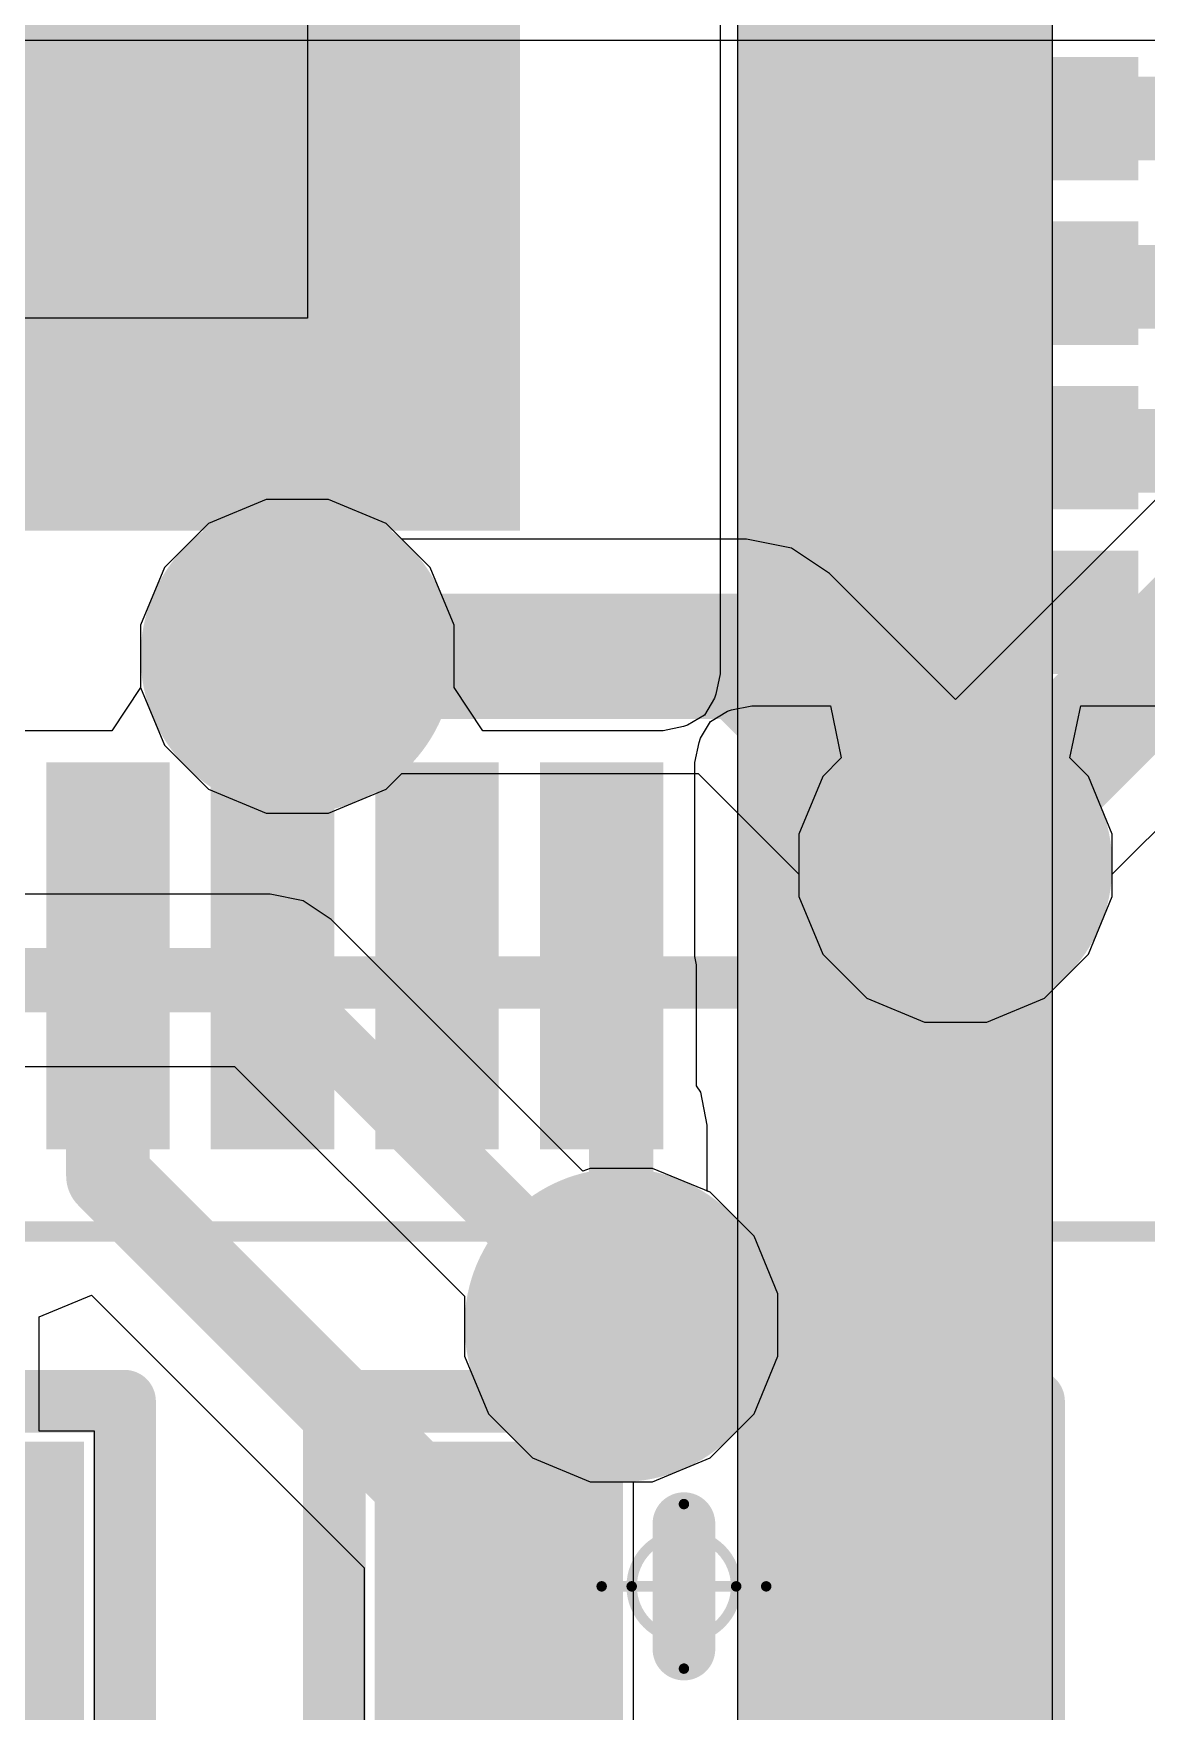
# Model space of a CAD drawing. Header units: inches. Extents: x -0.16 to 1.47, y -0.24 to 2.31.
# Drawn here: x 0.7245 to 0.8311, y 1.4628 to 1.6234 of the extents above; entities that cross this region are included whole.
import ezdxf

# ---------------------------------------------------------------- set-up
doc = ezdxf.new("R2010")
doc.units = ezdxf.units.IN
doc.header["$MEASUREMENT"] = 0
for name, color, linetype in [('Bottom Layer', 5, 'Continuous'), ('Bottom Solder', 6, 'Continuous'), ('GND', 76, 'Continuous'), ('Mechanical 13', 56, 'Continuous'), ('Mechanical 15', 56, 'Continuous'), ('POWER', 16, 'Continuous'), ('Top Layer', 1, 'Continuous'), ('Top Overlay', 2, 'Continuous'), ('Top Paste', 8, 'Continuous'), ('Top Solder', 216, 'Continuous'), ('Via Holes', 16, 'Continuous')]:
    doc.layers.add(name, color=color, linetype=linetype)

# ---------------------------------------------------------------- blocks, each defined once
blk = doc.blocks.new('QFN40P700X700X90_57N_12')
at = {"layer": 'Top Layer'}
for points in [[(-0.1062992, 0.15177165), (-0.0984252, 0.15177165), (-0.0984252, 0.11870075), (-0.1062992, 0.11870075)], [(-0.0905512, 0.15177165), (-0.0826772, 0.15177165), (-0.0826772, 0.11870075), (-0.0905512, 0.11870075)], [(-0.0748031, 0.15177165), (-0.0669291, 0.15177165), (-0.0669291, 0.11870075), (-0.0748031, 0.11870075)], [(-0.0590551, 0.15177165), (-0.0511811, 0.15177165), (-0.0511811, 0.11870075), (-0.0590551, 0.11870075)], [(-0.15177165, 0.1062992), (-0.11870075, 0.1062992), (-0.11870075, 0.0984252), (-0.15177165, 0.0984252)], [(-0.15177165, 0.0905512), (-0.11870075, 0.0905512), (-0.11870075, 0.0826772), (-0.15177165, 0.0826772)], [(-0.0905512, 0.0905512), (0.0905512, 0.0905512), (0.0905512, -0.0905512), (-0.0905512, -0.0905512)], [(-0.15177165, 0.0748031), (-0.11870075, 0.0748031), (-0.11870075, 0.0669291), (-0.15177165, 0.0669291)], [(-0.15177165, 0.0590551), (-0.11870075, 0.0590551), (-0.11870075, 0.0511811), (-0.15177165, 0.0511811)]]:
    blk.add_hatch(color=1, dxfattribs=at).paths.add_polyline_path(points)
at = {"layer": 'Top Paste'}
for points in [[(-0.1062992, 0.15177165), (-0.0984252, 0.15177165), (-0.0984252, 0.11870075), (-0.1062992, 0.11870075)], [(-0.0905512, 0.15177165), (-0.0826772, 0.15177165), (-0.0826772, 0.11870075), (-0.0905512, 0.11870075)], [(-0.0748031, 0.15177165), (-0.0669291, 0.15177165), (-0.0669291, 0.11870075), (-0.0748031, 0.11870075)], [(-0.0590551, 0.15177165), (-0.0511811, 0.15177165), (-0.0511811, 0.11870075), (-0.0590551, 0.11870075)], [(-0.15177165, 0.1062992), (-0.11870075, 0.1062992), (-0.11870075, 0.0984252), (-0.15177165, 0.0984252)], [(-0.15177165, 0.0905512), (-0.11870075, 0.0905512), (-0.11870075, 0.0826772), (-0.15177165, 0.0826772)], [(-0.15177165, 0.0748031), (-0.11870075, 0.0748031), (-0.11870075, 0.0669291), (-0.15177165, 0.0669291)], [(-0.15177165, 0.0590551), (-0.11870075, 0.0590551), (-0.11870075, 0.0511811), (-0.15177165, 0.0511811)]]:
    blk.add_hatch(color=8, dxfattribs=at).paths.add_polyline_path(points)
at = {"layer": 'Top Solder'}
for points in [[(-0.1082677, 0.15374015), (-0.0964567, 0.15374015), (-0.0964567, 0.11673225), (-0.1082677, 0.11673225)], [(-0.0925197, 0.15374015), (-0.0807087, 0.15374015), (-0.0807087, 0.11673225), (-0.0925197, 0.11673225)], [(-0.0767716, 0.15374015), (-0.0649606, 0.15374015), (-0.0649606, 0.11673225), (-0.0767716, 0.11673225)], [(-0.0610236, 0.15374015), (-0.0492126, 0.15374015), (-0.0492126, 0.11673225), (-0.0610236, 0.11673225)], [(-0.15374015, 0.1082677), (-0.11673225, 0.1082677), (-0.11673225, 0.0964567), (-0.15374015, 0.0964567)], [(-0.0945512, 0.0945512), (0.0945512, 0.0945512), (0.0945512, -0.0945512), (-0.0945512, -0.0945512)], [(-0.15374015, 0.0925197), (-0.11673225, 0.0925197), (-0.11673225, 0.0807087), (-0.15374015, 0.0807087)], [(-0.15374015, 0.0767716), (-0.11673225, 0.0767716), (-0.11673225, 0.0649606), (-0.15374015, 0.0649606)], [(-0.15374015, 0.0610236), (-0.11673225, 0.0610236), (-0.11673225, 0.0492126), (-0.15374015, 0.0492126)]]:
    blk.add_hatch(color=216, dxfattribs=at).paths.add_polyline_path(points)
at = {"layer": 'Mechanical 13'}
for points in [[(-0.1377953, 0.1377953, 0.005, 0.005, 0), (-0.1377953, -0.1377953, 0.005, 0.005, 0)], [(0.1377953, 0.1377953, 0.005, 0.005, 0), (-0.1377953, 0.1377953, 0.005, 0.005, 0)]]:
    blk.add_lwpolyline(points, format="xyseb", dxfattribs=at)
blk.add_lwpolyline([(-0.1390453, 0.1377953, 0.0025, 0.0025, 1), (-0.1365453, 0.1377953, 0.0025, 0.0025, 1)], format="xyseb", close=True, dxfattribs=at)
blk.add_lwpolyline([(-0.1390453, 0.1377953, 0.0025, 0.0025, 1), (-0.1365453, 0.1377953, 0.0025, 0.0025, 1)], format="xyseb", close=True, dxfattribs=at)
at = {"layer": 'Mechanical 15'}
blk.add_lwpolyline([(0.1616142, 0.1616142, 0.0019685, 0.0019685, 0), (-0.1616142, 0.1616142, 0.0019685, 0.0019685, 0)], format="xyseb", dxfattribs=at)
at = {"layer": 'Top Overlay'}
for points in [[(-0.1187008, 0.1377953, 0.005, 0.005, 0), (-0.1377953, 0.1377953, 0.005, 0.005, 0)], [(-0.1377953, 0.1377953, 0.005, 0.005, 0), (-0.1377953, 0.1187008, 0.005, 0.005, 0)]]:
    blk.add_lwpolyline(points, format="xyseb", dxfattribs=at)
for points in [[(-0.1390453, 0.1377953, 0.0025, 0.0025, 1), (-0.1365453, 0.1377953, 0.0025, 0.0025, 1)], [(-0.1390453, 0.1377953, 0.0025, 0.0025, 1), (-0.1365453, 0.1377953, 0.0025, 0.0025, 1)], [(-0.1199508, 0.1377953, 0.0025, 0.0025, 1), (-0.1174508, 0.1377953, 0.0025, 0.0025, 1)], [(-0.1390453, 0.1187008, 0.0025, 0.0025, 1), (-0.1365453, 0.1187008, 0.0025, 0.0025, 1)]]:
    blk.add_lwpolyline(points, format="xyseb", close=True, dxfattribs=at)
at = {"layer": 'Top Paste'}
for p, q in [((-0.0742126, 0.0167323), (-0.0742126, 0.0742126)), ((-0.0742126, 0.0742126), (-0.0167323, 0.0742126))]:
    blk.add_line(p, q, dxfattribs=at)
blk = doc.blocks.new('C_0402_L_47')
at = {"layer": 'Top Layer'}
for points in [[(-0.0255905, 0.0098425), (-0.0098425, 0.0098425), (-0.0098425, -0.0098425), (-0.0255905, -0.0098425)], [(0.0098393, 0.0098393), (0.0255873, 0.0098393), (0.0255873, -0.0098457), (0.0098393, -0.0098457)]]:
    blk.add_hatch(color=1, dxfattribs=at).paths.add_polyline_path(points)
at = {"layer": 'Top Paste'}
for points in [[(-0.0255905, 0.0098425), (-0.0098425, 0.0098425), (-0.0098425, -0.0098425), (-0.0255905, -0.0098425)], [(0.0098393, 0.0098393), (0.0255873, 0.0098393), (0.0255873, -0.0098457), (0.0098393, -0.0098457)]]:
    blk.add_hatch(color=8, dxfattribs=at).paths.add_polyline_path(points)
at = {"layer": 'Top Solder'}
for points in [[(-0.0295905, 0.0138425), (-0.0058425, 0.0138425), (-0.0058425, -0.0138425), (-0.0295905, -0.0138425)], [(0.0058393, 0.0138393), (0.0295873, 0.0138393), (0.0295873, -0.0138457), (0.0058393, -0.0138457)]]:
    blk.add_hatch(color=216, dxfattribs=at).paths.add_polyline_path(points)
at = {"layer": 'Mechanical 15'}
for points in [[(0, -0.007874, 0.001, 0.001, 0), (0, 0.007874, 0.001, 0.001, 0)], [(-0.007874, 0, 0.001, 0.001, 0), (0.007874, 0, 0.001, 0.001, 0)]]:
    blk.add_lwpolyline(points, format="xyseb", dxfattribs=at)
for points in [[(-0.00025, 0.007874, 0.0005, 0.0005, 1), (0.00025, 0.007874, 0.0005, 0.0005, 1)], [(0.005, 0, 0.001, 0.001, 1), (-0.005, 0, 0.001, 0.001, 1)], [(-0.008124, 0, 0.0005, 0.0005, 1), (-0.007624, 0, 0.0005, 0.0005, 1)], [(-0.00525, 0, 0.0005, 0.0005, 1), (-0.00475, 0, 0.0005, 0.0005, 1)], [(0.00475, 0, 0.0005, 0.0005, 1), (0.00525, 0, 0.0005, 0.0005, 1)], [(0.007624, 0, 0.0005, 0.0005, 1), (0.008124, 0, 0.0005, 0.0005, 1)], [(-0.00025, -0.007874, 0.0005, 0.0005, 1), (0.00025, -0.007874, 0.0005, 0.0005, 1)]]:
    blk.add_lwpolyline(points, format="xyseb", close=True, dxfattribs=at)
at = {"layer": 'Top Overlay'}
for points in [[(-0.0334614, 0.0177133, 0.006, 0.006, 0), (-0.01, 0.0177133, 0.006, 0.006, 0)], [(-0.0334614, -0.0177133, 0.006, 0.006, 0), (-0.0334614, 0.0177133, 0.006, 0.006, 0)], [(0.01, 0.0177133, 0.006, 0.006, 0), (0.0334614, 0.0177133, 0.006, 0.006, 0)], [(0.0334614, -0.0177197, 0.006, 0.006, 0), (0.0334614, 0.0177133, 0.006, 0.006, 0)], [(0, -0.006, 0.006, 0.006, 0), (0, 0.006, 0.006, 0.006, 0)], [(-0.0334614, -0.0177133, 0.006, 0.006, 0), (-0.01, -0.0177133, 0.006, 0.006, 0)], [(-0.0334614, -0.0177133, 0.006, 0.006, 0), (-0.033455, -0.0177197, 0.006, 0.006, 0)], [(0.01, -0.0177133, 0.006, 0.006, 0), (0.0334614, -0.0177133, 0.006, 0.006, 0)]]:
    blk.add_lwpolyline(points, format="xyseb", dxfattribs=at)
for points in [[(-0.0349614, 0.0177133, 0.003, 0.003, 1), (-0.0319614, 0.0177133, 0.003, 0.003, 1)], [(-0.0349614, 0.0177133, 0.003, 0.003, 1), (-0.0319614, 0.0177133, 0.003, 0.003, 1)], [(-0.0115, 0.0177133, 0.003, 0.003, 1), (-0.0085, 0.0177133, 0.003, 0.003, 1)], [(0.0085, 0.0177133, 0.003, 0.003, 1), (0.0115, 0.0177133, 0.003, 0.003, 1)], [(0.0319614, 0.0177133, 0.003, 0.003, 1), (0.0349614, 0.0177133, 0.003, 0.003, 1)], [(0.0319614, 0.0177133, 0.003, 0.003, 1), (0.0349614, 0.0177133, 0.003, 0.003, 1)], [(-0.0015, 0.006, 0.003, 0.003, 1), (0.0015, 0.006, 0.003, 0.003, 1)], [(-0.0015, -0.006, 0.003, 0.003, 1), (0.0015, -0.006, 0.003, 0.003, 1)], [(-0.0349614, -0.0177133, 0.003, 0.003, 1), (-0.0319614, -0.0177133, 0.003, 0.003, 1)], [(-0.0349614, -0.0177133, 0.003, 0.003, 1), (-0.0319614, -0.0177133, 0.003, 0.003, 1)], [(-0.0349614, -0.0177133, 0.003, 0.003, 1), (-0.0319614, -0.0177133, 0.003, 0.003, 1)], [(-0.034955, -0.0177197, 0.003, 0.003, 1), (-0.031955, -0.0177197, 0.003, 0.003, 1)], [(-0.0115, -0.0177133, 0.003, 0.003, 1), (-0.0085, -0.0177133, 0.003, 0.003, 1)], [(0.0085, -0.0177133, 0.003, 0.003, 1), (0.0115, -0.0177133, 0.003, 0.003, 1)], [(0.0319614, -0.0177133, 0.003, 0.003, 1), (0.0349614, -0.0177133, 0.003, 0.003, 1)], [(0.0319614, -0.0177197, 0.003, 0.003, 1), (0.0349614, -0.0177197, 0.003, 0.003, 1)]]:
    blk.add_lwpolyline(points, format="xyseb", close=True, dxfattribs=at)
blk = doc.blocks.new('C_0402_L_48')
at = {"layer": 'Top Layer'}
for points in [[(-0.0255905, 0.0098425), (-0.0098425, 0.0098425), (-0.0098425, -0.0098425), (-0.0255905, -0.0098425)], [(0.0098393, 0.0098393), (0.0255873, 0.0098393), (0.0255873, -0.0098457), (0.0098393, -0.0098457)]]:
    blk.add_hatch(color=1, dxfattribs=at).paths.add_polyline_path(points)
at = {"layer": 'Top Paste'}
for points in [[(-0.0255905, 0.0098425), (-0.0098425, 0.0098425), (-0.0098425, -0.0098425), (-0.0255905, -0.0098425)], [(0.0098393, 0.0098393), (0.0255873, 0.0098393), (0.0255873, -0.0098457), (0.0098393, -0.0098457)]]:
    blk.add_hatch(color=8, dxfattribs=at).paths.add_polyline_path(points)
at = {"layer": 'Top Solder'}
for points in [[(-0.0295905, 0.0138425), (-0.0058425, 0.0138425), (-0.0058425, -0.0138425), (-0.0295905, -0.0138425)], [(0.0058393, 0.0138393), (0.0295873, 0.0138393), (0.0295873, -0.0138457), (0.0058393, -0.0138457)]]:
    blk.add_hatch(color=216, dxfattribs=at).paths.add_polyline_path(points)
at = {"layer": 'Mechanical 15'}
for points in [[(0, 0.007874, 0.001, 0.001, 0), (0, -0.007874, 0.001, 0.001, 0)], [(0.007874, 0, 0.001, 0.001, 0), (-0.007874, 0, 0.001, 0.001, 0)]]:
    blk.add_lwpolyline(points, format="xyseb", dxfattribs=at)
for points in [[(-0.00025, 0.007874, 0.0005, 0.0005, 1), (0.00025, 0.007874, 0.0005, 0.0005, 1)], [(0.005, 0, 0.001, 0.001, 1), (-0.005, 0, 0.001, 0.001, 1)], [(-0.008124, 0, 0.0005, 0.0005, 1), (-0.007624, 0, 0.0005, 0.0005, 1)], [(-0.00525, 0, 0.0005, 0.0005, 1), (-0.00475, 0, 0.0005, 0.0005, 1)], [(0.00475, 0, 0.0005, 0.0005, 1), (0.00525, 0, 0.0005, 0.0005, 1)], [(0.007624, 0, 0.0005, 0.0005, 1), (0.008124, 0, 0.0005, 0.0005, 1)], [(-0.00025, -0.007874, 0.0005, 0.0005, 1), (0.00025, -0.007874, 0.0005, 0.0005, 1)]]:
    blk.add_lwpolyline(points, format="xyseb", close=True, dxfattribs=at)
at = {"layer": 'Top Overlay'}
for points in [[(-0.01, 0.0177133, 0.006, 0.006, 0), (-0.0334614, 0.0177133, 0.006, 0.006, 0)], [(-0.0334614, 0.0177133, 0.006, 0.006, 0), (-0.0334614, -0.0177133, 0.006, 0.006, 0)], [(0.0334614, 0.0177133, 0.006, 0.006, 0), (0.01, 0.0177133, 0.006, 0.006, 0)], [(0.0334614, 0.0177133, 0.006, 0.006, 0), (0.0334614, -0.0177197, 0.006, 0.006, 0)], [(0, 0.006, 0.006, 0.006, 0), (0, -0.006, 0.006, 0.006, 0)], [(-0.01, -0.0177133, 0.006, 0.006, 0), (-0.0334614, -0.0177133, 0.006, 0.006, 0)], [(-0.033455, -0.0177197, 0.006, 0.006, 0), (-0.0334614, -0.0177133, 0.006, 0.006, 0)], [(0.0334614, -0.0177133, 0.006, 0.006, 0), (0.01, -0.0177133, 0.006, 0.006, 0)]]:
    blk.add_lwpolyline(points, format="xyseb", dxfattribs=at)
for points in [[(-0.0349614, 0.0177133, 0.003, 0.003, 1), (-0.0319614, 0.0177133, 0.003, 0.003, 1)], [(-0.0349614, 0.0177133, 0.003, 0.003, 1), (-0.0319614, 0.0177133, 0.003, 0.003, 1)], [(-0.0115, 0.0177133, 0.003, 0.003, 1), (-0.0085, 0.0177133, 0.003, 0.003, 1)], [(0.0085, 0.0177133, 0.003, 0.003, 1), (0.0115, 0.0177133, 0.003, 0.003, 1)], [(0.0319614, 0.0177133, 0.003, 0.003, 1), (0.0349614, 0.0177133, 0.003, 0.003, 1)], [(0.0319614, 0.0177133, 0.003, 0.003, 1), (0.0349614, 0.0177133, 0.003, 0.003, 1)], [(-0.0015, 0.006, 0.003, 0.003, 1), (0.0015, 0.006, 0.003, 0.003, 1)], [(-0.0015, -0.006, 0.003, 0.003, 1), (0.0015, -0.006, 0.003, 0.003, 1)], [(-0.0349614, -0.0177133, 0.003, 0.003, 1), (-0.0319614, -0.0177133, 0.003, 0.003, 1)], [(-0.0349614, -0.0177133, 0.003, 0.003, 1), (-0.0319614, -0.0177133, 0.003, 0.003, 1)], [(-0.0349614, -0.0177133, 0.003, 0.003, 1), (-0.0319614, -0.0177133, 0.003, 0.003, 1)], [(-0.034955, -0.0177197, 0.003, 0.003, 1), (-0.031955, -0.0177197, 0.003, 0.003, 1)], [(-0.0115, -0.0177133, 0.003, 0.003, 1), (-0.0085, -0.0177133, 0.003, 0.003, 1)], [(0.0085, -0.0177133, 0.003, 0.003, 1), (0.0115, -0.0177133, 0.003, 0.003, 1)], [(0.0319614, -0.0177133, 0.003, 0.003, 1), (0.0349614, -0.0177133, 0.003, 0.003, 1)], [(0.0319614, -0.0177197, 0.003, 0.003, 1), (0.0349614, -0.0177197, 0.003, 0.003, 1)]]:
    blk.add_lwpolyline(points, format="xyseb", close=True, dxfattribs=at)

msp = doc.modelspace()

# ---------------------------------------------------------------- hatches: boundary and pattern name
at = {"layer": 'Bottom Layer'}
h = msp.add_hatch(color=5, dxfattribs=at)
edge = h.paths.add_edge_path()
edge.add_arc((0.747, 1.603), 0.01, 0, 360)
h = msp.add_hatch(color=5, dxfattribs=at)
edge = h.paths.add_edge_path()
edge.add_arc((0.7497898, 1.5637796), 0.01, 0, 360)
h = msp.add_hatch(color=5, dxfattribs=at)
edge = h.paths.add_edge_path()
edge.add_arc((0.8127898, 1.5437796), 0.01, 0, 360)
h = msp.add_hatch(color=5, dxfattribs=at)
edge = h.paths.add_edge_path()
edge.add_arc((0.7807898, 1.4997796), 0.01, 0, 360)
at = {"layer": 'Bottom Solder'}
h = msp.add_hatch(color=6, dxfattribs=at)
edge = h.paths.add_edge_path()
edge.add_arc((0.747, 1.603), 0.014, 0, 360)
h = msp.add_hatch(color=6, dxfattribs=at)
edge = h.paths.add_edge_path()
edge.add_arc((0.7497898, 1.5637796), 0.014, 0, 360)
h = msp.add_hatch(color=6, dxfattribs=at)
edge = h.paths.add_edge_path()
edge.add_arc((0.8127898, 1.5437796), 0.014, 0, 360)
h = msp.add_hatch(color=6, dxfattribs=at)
edge = h.paths.add_edge_path()
edge.add_arc((0.7807898, 1.4997796), 0.014, 0, 360)
at = {"layer": 'GND'}
h = msp.add_hatch(color=76, dxfattribs=at)
edge = h.paths.add_edge_path()
edge.add_arc((0.7497898, 1.5637796), 0.015, 0, 360)
h = msp.add_hatch(color=76, dxfattribs=at)
edge = h.paths.add_edge_path()
edge.add_arc((0.8127898, 1.5437796), 0.015, 0, 360)
h = msp.add_hatch(color=76, dxfattribs=at)
edge = h.paths.add_edge_path()
edge.add_arc((0.7807898, 1.4997796), 0.015, 0, 360)
at = {"layer": 'POWER'}
h = msp.add_hatch(color=16, dxfattribs=at)
edge = h.paths.add_edge_path()
edge.add_arc((0.747, 1.603), 0.015, 0, 360)
h = msp.add_hatch(color=16, dxfattribs=at)
edge = h.paths.add_edge_path()
edge.add_arc((0.8127898, 1.5437796), 0.015, 0, 360)
h = msp.add_hatch(color=16, dxfattribs=at)
edge = h.paths.add_edge_path()
edge.add_arc((0.7807898, 1.4997796), 0.015, 0, 360)
at = {"layer": 'Top Layer'}
h = msp.add_hatch(color=1, dxfattribs=at)
edge = h.paths.add_edge_path()
edge.add_arc((0.747, 1.603), 0.01, 0, 360)
h = msp.add_hatch(color=1, dxfattribs=at)
edge = h.paths.add_edge_path()
edge.add_arc((0.7497898, 1.5637796), 0.01, 0, 360)
h = msp.add_hatch(color=1, dxfattribs=at)
edge = h.paths.add_edge_path()
edge.add_arc((0.8127898, 1.5437796), 0.01, 0, 360)
h = msp.add_hatch(color=1, dxfattribs=at)
edge = h.paths.add_edge_path()
edge.add_arc((0.7807898, 1.4997796), 0.01, 0, 360)
at = {"layer": 'Top Solder'}
h = msp.add_hatch(color=216, dxfattribs=at)
edge = h.paths.add_edge_path()
edge.add_arc((0.747, 1.603), 0.014, 0, 360)
h = msp.add_hatch(color=216, dxfattribs=at)
edge = h.paths.add_edge_path()
edge.add_arc((0.7497898, 1.5637796), 0.014, 0, 360)
h = msp.add_hatch(color=216, dxfattribs=at)
edge = h.paths.add_edge_path()
edge.add_arc((0.8127898, 1.5437796), 0.014, 0, 360)
h = msp.add_hatch(color=216, dxfattribs=at)
edge = h.paths.add_edge_path()
edge.add_arc((0.7807898, 1.4997796), 0.014, 0, 360)
at = {"layer": 'Via Holes'}
h = msp.add_hatch(color=7, dxfattribs=at)
edge = h.paths.add_edge_path()
edge.add_arc((0.747, 1.603), 0.005, 0, 360)
h = msp.add_hatch(color=7, dxfattribs=at)
edge = h.paths.add_edge_path()
edge.add_arc((0.7497898, 1.5637796), 0.005, 0, 360)
h = msp.add_hatch(color=7, dxfattribs=at)
edge = h.paths.add_edge_path()
edge.add_arc((0.8127898, 1.5437796), 0.005, 0, 360)
h = msp.add_hatch(color=7, dxfattribs=at)
edge = h.paths.add_edge_path()
edge.add_arc((0.7807898, 1.4997796), 0.005, 0, 360)

# ---------------------------------------------------------------- linework, layer by layer
at = {"layer": 'Bottom Layer'}
for p, q in [((0.5524124, 1.6227617), (0.8320839, 1.6227617)), ((0.8374919, 1.5843428), (0.8127898, 1.5596408)), ((0.7468061, 1.5787796), (0.741293, 1.576496)), ((0.7527735, 1.5787796), (0.7468061, 1.5787796)), ((0.7582866, 1.576496), (0.7527735, 1.5787796)), ((0.741293, 1.576496), (0.7370734, 1.5722764)), ((0.7597875, 1.5749951), (0.7582866, 1.576496)), ((0.7927893, 1.5749951), (0.7597875, 1.5749951)), ((0.7927898, 1.5749952), (0.7927893, 1.5749951)), ((0.7970818, 1.5741414), (0.7927898, 1.5749952)), ((0.8007204, 1.5717102), (0.7970818, 1.5741414)), ((0.7370734, 1.5722764), (0.7347898, 1.5667633)), ((0.8127898, 1.5596408), (0.8007204, 1.5717102)), ((0.8277898, 1.5429184), (0.8566377, 1.5717664)), ((0.7347898, 1.5667633), (0.7347898, 1.5607959)), ((0.7347898, 1.5607959), (0.7370734, 1.5552828)), ((0.7370734, 1.5552828), (0.741293, 1.5510632)), ((0.7582866, 1.5510632), (0.7597875, 1.5525641)), ((0.7597875, 1.5525641), (0.7881441, 1.5525641)), ((0.7881441, 1.5525641), (0.7977898, 1.5429185)), ((0.741293, 1.5510632), (0.7468061, 1.5487796)), ((0.7527735, 1.5487796), (0.7582866, 1.5510632)), ((0.7468061, 1.5487796), (0.7527735, 1.5487796)), ((0.7977898, 1.5429185), (0.7977898, 1.5407959)), ((0.8277898, 1.5407959), (0.8277898, 1.5429184)), ((0.7471945, 1.5410179), (0.5456133, 1.5410179)), ((0.747195, 1.541018), (0.7471945, 1.5410179)), ((0.7503477, 1.5403908), (0.747195, 1.541018)), ((0.7530204, 1.538605), (0.7503477, 1.5403908)), ((0.7977898, 1.5407959), (0.8000734, 1.5352828)), ((0.8255062, 1.5352828), (0.8277898, 1.5407959)), ((0.777127, 1.5144983), (0.7530204, 1.538605)), ((0.8000734, 1.5352828), (0.804293, 1.5310632)), ((0.8212866, 1.5310632), (0.8255062, 1.5352828)), ((0.804293, 1.5310632), (0.8098061, 1.5287796)), ((0.8157735, 1.5287796), (0.8212866, 1.5310632)), ((0.8098061, 1.5287796), (0.8157735, 1.5287796)), ((0.5456133, 1.5245413), (0.7437825, 1.5245413)), ((0.7437825, 1.5245413), (0.7657898, 1.5025341)), ((0.7778061, 1.5147796), (0.777127, 1.5144983)), ((0.7837735, 1.5147796), (0.7778061, 1.5147796)), ((0.7892866, 1.512496), (0.7837735, 1.5147796)), ((0.7935062, 1.5082764), (0.7892866, 1.512496)), ((0.7957898, 1.5027633), (0.7935062, 1.5082764)), ((0.7657898, 1.5025341), (0.7657898, 1.4967959)), ((0.7957898, 1.4967959), (0.7957898, 1.5027633)), ((0.7657898, 1.4967959), (0.7680734, 1.4912828)), ((0.7935062, 1.4912828), (0.7957898, 1.4967959)), ((0.7680734, 1.4912828), (0.772293, 1.4870632)), ((0.7892866, 1.4870632), (0.7935062, 1.4912828)), ((0.772293, 1.4870632), (0.7778061, 1.4847796)), ((0.7837735, 1.4847796), (0.7892866, 1.4870632)), ((0.7778061, 1.4847796), (0.7837735, 1.4847796))]:
    msp.add_line(p, q, dxfattribs=at)
for points in [[(0.8127898, 1.5437796, 0.012, 0.012, 0), (0.8487074, 1.5796972, 0.012, 0.012, 0)], [(0.7497898, 1.5637796, 0.012, 0.012, 0), (0.7927898, 1.5637796, 0.012, 0.012, 0)], [(0.7927898, 1.5637796, 0.012, 0.012, 0), (0.8127898, 1.5437796, 0.012, 0.012, 0)], [(0.5327898, 1.5327796, 0.00616, 0.00616, 0), (0.747195, 1.5327796, 0.00616, 0.00616, 0)], [(0.747195, 1.5327796, 0.00616, 0.00616, 0), (0.780195, 1.4997796, 0.00616, 0.00616, 0)], [(0.780195, 1.4997796, 0.00616, 0.00616, 0), (0.7807898, 1.4997796, 0.00616, 0.00616, 0)]]:
    msp.add_lwpolyline(points, format="xyseb", dxfattribs=at)
for points in [[(0.7467898, 1.5637796, 0.006, 0.006, 1), (0.7527898, 1.5637796, 0.006, 0.006, 1)], [(0.7897898, 1.5637796, 0.006, 0.006, 1), (0.7957898, 1.5637796, 0.006, 0.006, 1)], [(0.7897898, 1.5637796, 0.006, 0.006, 1), (0.7957898, 1.5637796, 0.006, 0.006, 1)], [(0.8097898, 1.5437796, 0.006, 0.006, 1), (0.8157898, 1.5437796, 0.006, 0.006, 1)], [(0.8097898, 1.5437796, 0.006, 0.006, 1), (0.8157898, 1.5437796, 0.006, 0.006, 1)], [(0.745655, 1.5327796, 0.00308, 0.00308, 1), (0.748735, 1.5327796, 0.00308, 0.00308, 1)], [(0.745655, 1.5327796, 0.00308, 0.00308, 1), (0.748735, 1.5327796, 0.00308, 0.00308, 1)], [(0.778655, 1.4997796, 0.00308, 0.00308, 1), (0.781735, 1.4997796, 0.00308, 0.00308, 1)], [(0.778655, 1.4997796, 0.00308, 0.00308, 1), (0.781735, 1.4997796, 0.00308, 0.00308, 1)], [(0.7792498, 1.4997796, 0.00308, 0.00308, 1), (0.7823298, 1.4997796, 0.00308, 0.00308, 1)]]:
    msp.add_lwpolyline(points, format="xyseb", close=True, dxfattribs=at)
at = {"layer": 'POWER'}
for p, q in [((0.7919274, 1.683), (0.7919274, 1.491)), ((0.8220726, 1.491), (0.8220726, 1.6679274)), ((0.7919274, 1.491), (0.7919274, 1.3092432)), ((0.8220726, 1.303), (0.8220726, 1.491))]:
    msp.add_line(p, q, dxfattribs=at)
for points in [[(0.807, 1.491, 0.03, 0.03, 0), (0.807, 1.683, 0.03, 0.03, 0)], [(0.807, 1.303, 0.03, 0.03, 0), (0.807, 1.491, 0.03, 0.03, 0)]]:
    msp.add_lwpolyline(points, format="xyseb", dxfattribs=at)
msp.add_lwpolyline([(0.7995, 1.491, 0.015, 0.015, 1), (0.8145, 1.491, 0.015, 0.015, 1)], format="xyseb", close=True, dxfattribs=at)
msp.add_lwpolyline([(0.7995, 1.491, 0.015, 0.015, 1), (0.8145, 1.491, 0.015, 0.015, 1)], format="xyseb", close=True, dxfattribs=at)
at = {"layer": 'Top Layer'}
for p, q in [((0.7902449, 1.6535456), (0.7902449, 1.6063015)), ((0.7902449, 1.6063015), (0.7902448, 1.5635527)), ((0.7468061, 1.5787796), (0.741293, 1.576496)), ((0.7527735, 1.5787796), (0.7468061, 1.5787796)), ((0.7582866, 1.576496), (0.7527735, 1.5787796)), ((0.741293, 1.576496), (0.7370734, 1.5722764)), ((0.7625062, 1.5722764), (0.7582866, 1.576496)), ((0.7370734, 1.5722764), (0.7347898, 1.5667633)), ((0.7647898, 1.5667633), (0.7625062, 1.5722764)), ((0.7347898, 1.5667633), (0.7347898, 1.560796)), ((0.7647898, 1.560796), (0.7647898, 1.5667633)), ((0.7902448, 1.5635527), (0.7902447, 1.5620921)), ((0.7347898, 1.560796), (0.7320234, 1.5566558)), ((0.7675562, 1.5566558), (0.7647898, 1.560796)), ((0.7902447, 1.5620921), (0.7898499, 1.5601638)), ((0.7897055, 1.5597619), (0.7887434, 1.5581574)), ((0.7898499, 1.5601638), (0.7897055, 1.5597619)), ((0.7887434, 1.5581574), (0.7871388, 1.5571952)), ((0.7883827, 1.5559513), (0.7893449, 1.5575559)), ((0.7893449, 1.5575559), (0.7909494, 1.558518)), ((0.7909494, 1.558518), (0.7913513, 1.5586624)), ((0.7913513, 1.5586624), (0.7932796, 1.5590572)), ((0.7932796, 1.5590572), (0.7947401, 1.5590574)), ((0.7947401, 1.5590574), (0.8008085, 1.5590574)), ((0.8008085, 1.5590574), (0.8018544, 1.5540574)), ((0.8237252, 1.5540574), (0.8247711, 1.5590574)), ((0.8247711, 1.5590574), (0.8333157, 1.5590574)), ((0.7320234, 1.5566558), (0.7195562, 1.5566558)), ((0.7834113, 1.5566558), (0.7675562, 1.5566558)), ((0.7848087, 1.556656), (0.7834113, 1.5566558)), ((0.7867369, 1.5570508), (0.7848087, 1.556656)), ((0.7871388, 1.5571952), (0.7867369, 1.5570508)), ((0.7882383, 1.5555494), (0.7883827, 1.5559513)), ((0.7878435, 1.5536211), (0.7882383, 1.5555494)), ((0.7878434, 1.5521605), (0.7878435, 1.5536211)), ((0.8018544, 1.5540574), (0.8000734, 1.5522764)), ((0.8255062, 1.5522764), (0.8237252, 1.5540574)), ((0.7878433, 1.5350596), (0.7878434, 1.5521605)), ((0.8000734, 1.5522764), (0.7977898, 1.5467633)), ((0.8277898, 1.5467633), (0.8255062, 1.5522764)), ((0.7977898, 1.5467633), (0.7977898, 1.5407959)), ((0.8277898, 1.5407959), (0.8277898, 1.5467633)), ((0.7977898, 1.5407959), (0.8000734, 1.5352828)), ((0.8255062, 1.5352828), (0.8277898, 1.5407959)), ((0.7880017, 1.5342634), (0.7878433, 1.5350596)), ((0.8000734, 1.5352828), (0.804293, 1.5310632)), ((0.8212866, 1.5310632), (0.8255062, 1.5352828)), ((0.7880016, 1.5342629), (0.7880017, 1.5342634)), ((0.7880016, 1.5226749), (0.7880016, 1.5342629)), ((0.804293, 1.5310632), (0.8098061, 1.5287796)), ((0.8157735, 1.5287796), (0.8212866, 1.5310632)), ((0.8098061, 1.5287796), (0.8157735, 1.5287796)), ((0.788401, 1.5220771), (0.7880016, 1.5226749)), ((0.7890282, 1.5189244), (0.788401, 1.5220771)), ((0.7890281, 1.5189239), (0.7890282, 1.5189244)), ((0.7890281, 1.5126031), (0.7890281, 1.5189239)), ((0.7892866, 1.512496), (0.7890281, 1.5126031)), ((0.7935062, 1.5082764), (0.7892866, 1.512496)), ((0.7957898, 1.5027633), (0.7935062, 1.5082764)), ((0.7250905, 1.5005836), (0.7300905, 1.5026547)), ((0.7300905, 1.5026547), (0.7561993, 1.4765459)), ((0.7957898, 1.4967959), (0.7957898, 1.5027633)), ((0.7250905, 1.4896221), (0.7250905, 1.5005836)), ((0.7935062, 1.4912828), (0.7957898, 1.4967959)), ((0.7892866, 1.4870632), (0.7935062, 1.4912828)), ((0.7303803, 1.4896221), (0.7250905, 1.4896221)), ((0.7303803, 1.4599373), (0.7303803, 1.4896221)), ((0.7837735, 1.4847796), (0.7892866, 1.4870632)), ((0.7819473, 1.4599371), (0.7819473, 1.4847796)), ((0.7819473, 1.4847796), (0.7837735, 1.4847796)), ((0.7561993, 1.4765459), (0.7561993, 1.4599371))]:
    msp.add_line(p, q, dxfattribs=at)
for points in [[(0.8117803, 1.6152385, 0.008, 0.008, 0), (0.8400177, 1.6152385, 0.008, 0.008, 0)], [(0.8117803, 1.5994905, 0.008, 0.008, 0), (0.8242528, 1.5994905, 0.008, 0.008, 0)], [(0.8242528, 1.5994905, 0.008, 0.008, 0), (0.8243158, 1.5994275, 0.008, 0.008, 0)], [(0.8243158, 1.5994275, 0.008, 0.008, 0), (0.826748, 1.5994275, 0.008, 0.008, 0)], [(0.826748, 1.5994275, 0.008, 0.008, 0), (0.8270258, 1.5991497, 0.008, 0.008, 0)], [(0.8270258, 1.5991497, 0.008, 0.008, 0), (0.836218, 1.5991497, 0.008, 0.008, 0)], [(0.8117803, 1.5837424, 0.008, 0.008, 0), (0.8139279, 1.5837424, 0.008, 0.008, 0)], [(0.8139279, 1.5837424, 0.008, 0.008, 0), (0.8142215, 1.5834488, 0.008, 0.008, 0)], [(0.8142215, 1.5834488, 0.008, 0.008, 0), (0.8883288, 1.5834488, 0.008, 0.008, 0)], [(0.8127898, 1.5437796, 0.01, 0.01, 0), (0.8127898, 1.5669849, 0.01, 0.01, 0)], [(0.7474111, 1.5581537, 0.008, 0.008, -0.1951087670199288), (0.7497898, 1.5637796, 0.008, 0.008, 0)], [(0.7474102, 1.5580347, 0.008, 0.008, -0.003661022444726484), (0.7474111, 1.5581537, 0.008, 0.008, 0)], [(0.7474102, 1.5351204, 0.008, 0.008, 0), (0.7474102, 1.5580347, 0.008, 0.008, 0)], [(0.7316622, 1.5140602, 0.008, 0.008, 0), (0.7316622, 1.5351204, 0.008, 0.008, 0)], [(0.7789063, 1.5351204, 0.00616, 0.00616, 0), (0.7797633, 1.5342634, 0.00616, 0.00616, 0)], [(0.7797633, 1.5199509, 0.00616, 0.00616, 0), (0.7797633, 1.5342634, 0.00616, 0.00616, 0)], [(0.7797633, 1.5199509, 0.00616, 0.00616, 0), (0.7807898, 1.5189244, 0.00616, 0.00616, 0)], [(0.7807898, 1.4997796, 0.00616, 0.00616, 0), (0.7807898, 1.5189244, 0.00616, 0.00616, 0)], [(0.7316622, 1.5140602, 0.008, 0.008, 0), (0.7651003, 1.4806221, 0.008, 0.008, 0)], [(0.7651003, 1.4806221, 0.008, 0.008, 0), (0.7651993, 1.4806221, 0.008, 0.008, 0)], [(0.7651993, 1.4806221, 0.008, 0.008, 0), (0.7690733, 1.4767481, 0.008, 0.008, 0)], [(0.8045031, 1.4725772, 0.015, 0.015, 0), (0.8045031, 1.4747764, 0.015, 0.015, 0)], [(0.7690733, 1.4747796, 0.008, 0.008, 0), (0.7690733, 1.4767481, 0.008, 0.008, 0)], [(0.7690733, 1.4747796, 0.01, 0.01, 0), (0.7694698, 1.4743831, 0.01, 0.01, 0)], [(0.7694698, 1.4134576, 0.01, 0.01, 0), (0.7694698, 1.4743831, 0.01, 0.01, 0)], [(0.8045031, 1.4725772, 0.015, 0.015, 0), (0.8046464, 1.4724339, 0.015, 0.015, 0)], [(0.8046464, 1.444923, 0.015, 0.015, 0), (0.8046464, 1.4724339, 0.015, 0.015, 0)]]:
    msp.add_lwpolyline(points, format="xyseb", dxfattribs=at)
for points in [[(0.8097803, 1.6152385, 0.004, 0.004, 1), (0.8137803, 1.6152385, 0.004, 0.004, 1)], [(0.8097803, 1.5994905, 0.004, 0.004, 1), (0.8137803, 1.5994905, 0.004, 0.004, 1)], [(0.8222528, 1.5994905, 0.004, 0.004, 1), (0.8262528, 1.5994905, 0.004, 0.004, 1)], [(0.8222528, 1.5994905, 0.004, 0.004, 1), (0.8262528, 1.5994905, 0.004, 0.004, 1)], [(0.8223158, 1.5994275, 0.004, 0.004, 1), (0.8263158, 1.5994275, 0.004, 0.004, 1)], [(0.8223158, 1.5994275, 0.004, 0.004, 1), (0.8263158, 1.5994275, 0.004, 0.004, 1)], [(0.824748, 1.5994275, 0.004, 0.004, 1), (0.828748, 1.5994275, 0.004, 0.004, 1)], [(0.824748, 1.5994275, 0.004, 0.004, 1), (0.828748, 1.5994275, 0.004, 0.004, 1)], [(0.8250258, 1.5991497, 0.004, 0.004, 1), (0.8290258, 1.5991497, 0.004, 0.004, 1)], [(0.8250258, 1.5991497, 0.004, 0.004, 1), (0.8290258, 1.5991497, 0.004, 0.004, 1)], [(0.8097803, 1.5837424, 0.004, 0.004, 1), (0.8137803, 1.5837424, 0.004, 0.004, 1)], [(0.8119279, 1.5837424, 0.004, 0.004, 1), (0.8159279, 1.5837424, 0.004, 0.004, 1)], [(0.8119279, 1.5837424, 0.004, 0.004, 1), (0.8159279, 1.5837424, 0.004, 0.004, 1)], [(0.8122215, 1.5834488, 0.004, 0.004, 1), (0.8162215, 1.5834488, 0.004, 0.004, 1)], [(0.8122215, 1.5834488, 0.004, 0.004, 1), (0.8162215, 1.5834488, 0.004, 0.004, 1)], [(0.8102898, 1.5669849, 0.005, 0.005, 1), (0.8152898, 1.5669849, 0.005, 0.005, 1)], [(0.7477898, 1.5637796, 0.004, 0.004, 1), (0.7517898, 1.5637796, 0.004, 0.004, 1)], [(0.7454102, 1.5580347, 0.004, 0.004, 1), (0.7494102, 1.5580347, 0.004, 0.004, 1)], [(0.7454102, 1.5580347, 0.004, 0.004, 1), (0.7494102, 1.5580347, 0.004, 0.004, 1)], [(0.7454111, 1.5581537, 0.004, 0.004, 1), (0.7494111, 1.5581537, 0.004, 0.004, 1)], [(0.7454111, 1.5581537, 0.004, 0.004, 1), (0.7494111, 1.5581537, 0.004, 0.004, 1)], [(0.8102898, 1.5437796, 0.005, 0.005, 1), (0.8152898, 1.5437796, 0.005, 0.005, 1)], [(0.7296622, 1.5351204, 0.004, 0.004, 1), (0.7336622, 1.5351204, 0.004, 0.004, 1)], [(0.7454102, 1.5351204, 0.004, 0.004, 1), (0.7494102, 1.5351204, 0.004, 0.004, 1)], [(0.7773663, 1.5351204, 0.00308, 0.00308, 1), (0.7804463, 1.5351204, 0.00308, 0.00308, 1)], [(0.7782233, 1.5342634, 0.00308, 0.00308, 1), (0.7813033, 1.5342634, 0.00308, 0.00308, 1)], [(0.7782233, 1.5342634, 0.00308, 0.00308, 1), (0.7813033, 1.5342634, 0.00308, 0.00308, 1)], [(0.7782233, 1.5199509, 0.00308, 0.00308, 1), (0.7813033, 1.5199509, 0.00308, 0.00308, 1)], [(0.7782233, 1.5199509, 0.00308, 0.00308, 1), (0.7813033, 1.5199509, 0.00308, 0.00308, 1)], [(0.7792498, 1.5189244, 0.00308, 0.00308, 1), (0.7823298, 1.5189244, 0.00308, 0.00308, 1)], [(0.7792498, 1.5189244, 0.00308, 0.00308, 1), (0.7823298, 1.5189244, 0.00308, 0.00308, 1)], [(0.7296622, 1.5140602, 0.004, 0.004, 1), (0.7336622, 1.5140602, 0.004, 0.004, 1)], [(0.7296622, 1.5140602, 0.004, 0.004, 1), (0.7336622, 1.5140602, 0.004, 0.004, 1)], [(0.7792498, 1.4997796, 0.00308, 0.00308, 1), (0.7823298, 1.4997796, 0.00308, 0.00308, 1)], [(0.7631003, 1.4806221, 0.004, 0.004, 1), (0.7671003, 1.4806221, 0.004, 0.004, 1)], [(0.7631003, 1.4806221, 0.004, 0.004, 1), (0.7671003, 1.4806221, 0.004, 0.004, 1)], [(0.7631993, 1.4806221, 0.004, 0.004, 1), (0.7671993, 1.4806221, 0.004, 0.004, 1)], [(0.7631993, 1.4806221, 0.004, 0.004, 1), (0.7671993, 1.4806221, 0.004, 0.004, 1)], [(0.8007531, 1.4747764, 0.0075, 0.0075, 1), (0.8082531, 1.4747764, 0.0075, 0.0075, 1)], [(0.7670733, 1.4767481, 0.004, 0.004, 1), (0.7710733, 1.4767481, 0.004, 0.004, 1)], [(0.7670733, 1.4767481, 0.004, 0.004, 1), (0.7710733, 1.4767481, 0.004, 0.004, 1)], [(0.7665733, 1.4747796, 0.005, 0.005, 1), (0.7715733, 1.4747796, 0.005, 0.005, 1)], [(0.7669698, 1.4743831, 0.005, 0.005, 1), (0.7719698, 1.4743831, 0.005, 0.005, 1)], [(0.7669698, 1.4743831, 0.005, 0.005, 1), (0.7719698, 1.4743831, 0.005, 0.005, 1)], [(0.8007531, 1.4725772, 0.0075, 0.0075, 1), (0.8082531, 1.4725772, 0.0075, 0.0075, 1)], [(0.8007531, 1.4725772, 0.0075, 0.0075, 1), (0.8082531, 1.4725772, 0.0075, 0.0075, 1)], [(0.8008964, 1.4724339, 0.0075, 0.0075, 1), (0.8083964, 1.4724339, 0.0075, 0.0075, 1)], [(0.8008964, 1.4724339, 0.0075, 0.0075, 1), (0.8083964, 1.4724339, 0.0075, 0.0075, 1)], [(0.7670733, 1.4747796, 0.004, 0.004, 1), (0.7710733, 1.4747796, 0.004, 0.004, 1)]]:
    msp.add_lwpolyline(points, format="xyseb", close=True, dxfattribs=at)

# ---------------------------------------------------------------- block references
at = {"rotation": 180}
for name, p in [('QFN40P700X700X90_57N_12', (0.6765441, 1.6703566)), ('C_0402_L_48', (0.6997898, 1.4747796))]:
    msp.add_blockref(name, p, dxfattribs=at)
msp.add_blockref('C_0402_L_47', (0.7867898, 1.4747796))

doc.saveas('drawing.dxf')
